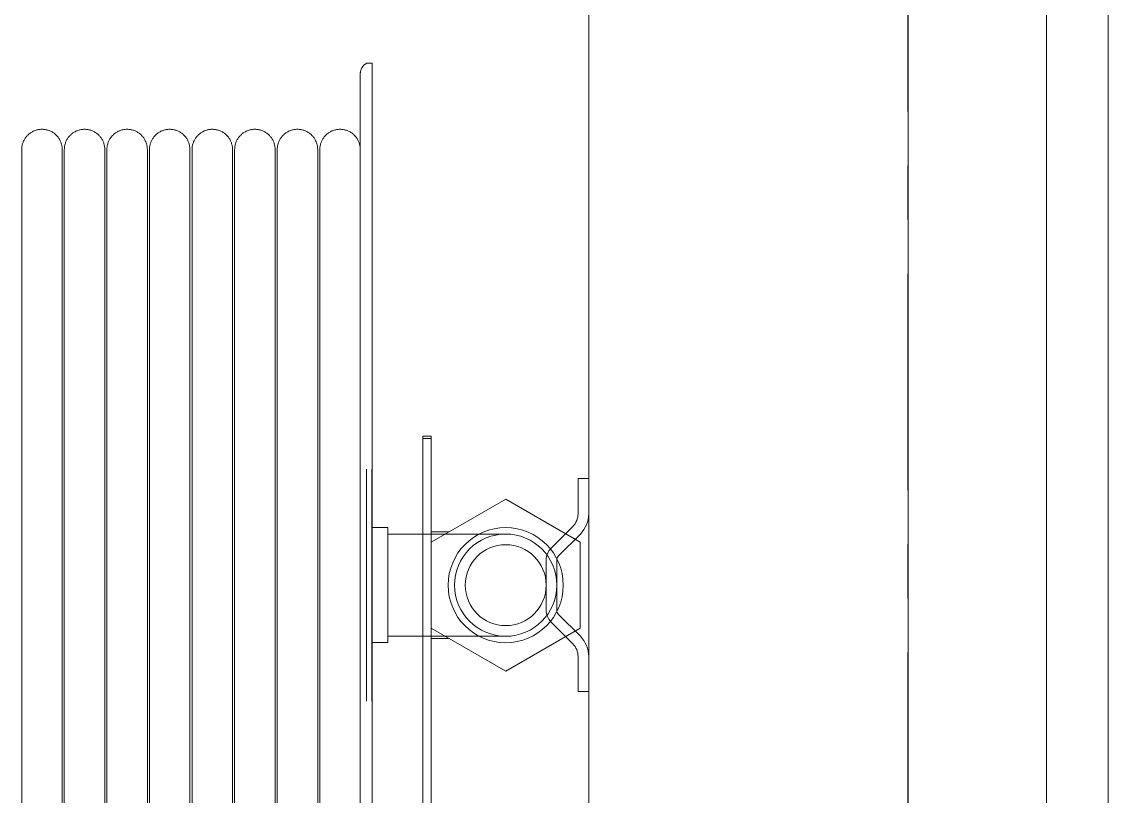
# Model space of a CAD drawing. Header units: millimetres. Extents: x -677815 to 406757, y -145898 to 39000.
# Drawn here: x 269584 to 270094, y -15814 to -15451 of the extents above; entities that cross this region are included whole.
import ezdxf

# ---------------------------------------------------------------- set-up
doc = ezdxf.new("R2010")
doc.units = ezdxf.units.MM
doc.header["$LTSCALE"] = 8
doc.linetypes.add('Xref building Toll$0$Grid Line', pattern=[22.225, 12.7, -3.175, 3.175, -3.175])
doc.layers.add('Xref building Toll$0$A-WALL', color=8, linetype='Continuous', lineweight=9)
doc.layers.add('Xref building Toll$0$P-SANR-FIXT', color=8, linetype='Continuous', lineweight=9)
doc.layers.add('Xref building Toll$0$S-GRID', color=8, linetype='Continuous')

# ---------------------------------------------------------------- blocks, each defined once
blk = doc.blocks.new('Xref building Toll$0$Toll Grids')
at = {"layer": 'Xref building Toll$0$S-GRID', "linetype": 'Xref building Toll$0$Grid Line'}
blk.add_line((270000, -125373.32), (270000, 36031.45), dxfattribs=at)
blk = doc.blocks.new('Xref building Toll$0$FHR_1 - FHR 2-V345-MASTER GROUND FLOOR')
at = {"layer": 'Xref building Toll$0$P-SANR-FIXT'}
for p, q in [((125, 179.31), (70.48, 179.31)), ((179.52, 179.31), (125, 179.31)), ((370, 176.81), (370, 179.31)), ((125, 176.81), (70.48, 176.81)), ((98, 176.81), (98, 169.31)), ((179.52, 176.81), (125, 176.81)), ((152, 169.31), (152, 176.81)), ((98, 169.31), (152, 169.31)), ((152, 169.31), (98, 169.31)), ((125, 169.31), (101, 169.31)), ((101, 169.31), (125, 169.31)), ((125, 169.31), (149, 169.31)), ((149, 169.31), (125, 169.31)), ((20, 153), (193.87, 153)), ((104.79, 149), (20, 149)), ((104.79, 149), (84.59, 114)), ((100, 140.7), (100, 149)), ((145.21, 149), (104.79, 149)), ((193.87, 149), (145.21, 149)), ((165.41, 114), (145.21, 149)), ((150, 140.7), (150, 149)), ((193.87, 153), (194.9, 153)), ((193.87, 149), (193.87, 153)), ((194.9, 149), (193.87, 149)), ((195, 149), (195, 153)), ((84.59, 114), (104.79, 79)), ((145.21, 79), (165.41, 114)), ((107.82, 92.82), (97.5, 82.5)), ((107.82, 92.82), (97.5, 82.5)), ((125, 95), (113.08, 95)), ((125, 95), (113.08, 95)), ((136.92, 95), (125, 95)), ((136.92, 95), (125, 95)), ((152.5, 82.5), (142.18, 92.82)), ((152.5, 82.5), (142.18, 92.82)), ((101.01, 78.94), (111.29, 89.22)), ((101.01, 78.94), (111.29, 89.22)), ((113.17, 90), (125, 90)), ((113.17, 90), (125, 90)), ((125, 90), (136.83, 90)), ((125, 90), (136.83, 90)), ((138.71, 89.22), (148.99, 78.94)), ((138.71, 89.22), (148.99, 78.94)), ((91.46, 80), (75, 80)), ((75, 80), (75, 75)), ((91.46, 80), (75, 80)), ((75, 80), (75, 75)), ((104.79, 79), (145.21, 79)), ((175, 80), (158.54, 80)), ((175, 80), (158.54, 80)), ((175, 75), (175, 80)), ((175, 75), (175, 80))]:
    blk.add_line(p, q, dxfattribs=at)
at = {"layer": 'Xref building Toll$0$P-SANR-FIXT', "flags": 128}
for points in [[(21.48, 341.31), (28.61, 341.31), (35.9, 341.31), (43.34, 341.31), (50.9, 341.31), (58.58, 341.31), (66.37, 341.31), (74.25, 341.31), (82.21, 341.31), (90.24, 341.31), (98.33, 341.31), (106.46, 341.31), (114.62, 341.31), (122.79, 341.31), (130.97, 341.31), (139.14, 341.31), (147.29, 341.31), (155.4, 341.31), (163.46, 341.31), (171.46, 341.31), (179.39, 341.31), (187.23, 341.31), (194.97, 341.31), (202.6, 341.31), (210.1, 341.31), (217.47, 341.31), (224.69, 341.31), (231.75, 341.31), (238.64, 341.31), (245.35, 341.31), (251.86, 341.31), (258.18, 341.31), (264.28, 341.31), (270.15, 341.31), (275.8, 341.31), (281.2, 341.31), (286.35, 341.31), (291.25, 341.31), (295.88, 341.31), (300.23, 341.31), (304.31, 341.31), (308.1, 341.31), (311.59, 341.31), (314.79, 341.31), (317.68, 341.31), (320.27, 341.31), (322.54, 341.31), (324.5, 341.31), (326.14, 341.31), (327.45, 341.31), (328.45, 341.31), (329.11, 341.31), (329.45, 341.31), (329.5, 341.31)], [(329.5, 341.31), (329.34, 341.31), (328.85, 341.31), (328.03, 341.31), (326.89, 341.31), (325.42, 341.31), (323.64, 341.31), (321.54, 341.31), (319.12, 341.31), (316.39, 341.31), (313.36, 341.31), (310.02, 341.31), (306.39, 341.31), (302.47, 341.31), (298.26, 341.31), (293.78, 341.31), (289.03, 341.31), (284.01, 341.31), (278.74, 341.31), (273.23, 341.31), (267.48, 341.31), (261.5, 341.31), (255.3, 341.31), (248.89, 341.31), (242.28, 341.31), (235.49, 341.31), (228.52, 341.31), (221.39, 341.31), (214.1, 341.31), (206.66, 341.31), (199.1, 341.31), (191.42, 341.31), (183.63, 341.31), (175.75, 341.31), (167.79, 341.31), (159.76, 341.31), (151.67, 341.31), (143.54, 341.31), (135.38, 341.31), (127.21, 341.31), (119.03, 341.31), (110.86, 341.31), (102.71, 341.31), (94.6, 341.31), (86.54, 341.31), (78.54, 341.31), (70.61, 341.31), (62.77, 341.31), (55.03, 341.31), (47.4, 341.31), (39.9, 341.31), (32.53, 341.31), (25.31, 341.31)], [(329.5, 341.31), (329.88, 341.3), (330.26, 341.28), (330.64, 341.24), (331.01, 341.19), (331.39, 341.12), (331.76, 341.04), (332.13, 340.94), (332.49, 340.83), (332.85, 340.7), (333.2, 340.56), (333.55, 340.4), (333.89, 340.24), (334.22, 340.05), (334.55, 339.86), (334.86, 339.65), (335.17, 339.43), (335.47, 339.2), (335.76, 338.95), (336.04, 338.69), (336.31, 338.43), (336.57, 338.15), (336.82, 337.86), (337.06, 337.56), (337.28, 337.26), (337.49, 336.94), (337.69, 336.62), (337.88, 336.29), (338.05, 335.95), (338.21, 335.6), (338.35, 335.25), (338.48, 334.89), (338.6, 334.53), (338.7, 334.17), (338.79, 333.8), (338.86, 333.42), (338.92, 333.05), (338.96, 332.67), (338.99, 332.29), (339, 331.91), (339, 331.81)], [(339, 331.81), (338.99, 331.43), (338.97, 331.05), (338.93, 330.67), (338.88, 330.3), (338.81, 329.92), (338.73, 329.55), (338.63, 329.18), (338.52, 328.82), (338.39, 328.46), (338.25, 328.11), (338.1, 327.76), (337.93, 327.42), (337.74, 327.09), (337.55, 326.76), (337.34, 326.44), (337.12, 326.14), (336.89, 325.84), (336.64, 325.54), (336.39, 325.26), (336.12, 324.99), (335.84, 324.73), (335.55, 324.49), (335.26, 324.25), (334.95, 324.03), (334.63, 323.82), (334.31, 323.62), (333.98, 323.43), (333.64, 323.26), (333.29, 323.1), (332.94, 322.95), (332.59, 322.82), (332.22, 322.71), (331.86, 322.61), (331.49, 322.52), (331.11, 322.45), (330.74, 322.39), (330.36, 322.35), (329.98, 322.32), (329.6, 322.31), (329.5, 322.31)], [(21.48, 322.31), (28.61, 322.31), (35.9, 322.31), (43.34, 322.31), (50.9, 322.31), (58.58, 322.31), (66.37, 322.31), (74.25, 322.31), (82.21, 322.31), (90.24, 322.31), (98.33, 322.31), (106.46, 322.31), (114.62, 322.31), (122.79, 322.31), (130.97, 322.31), (139.14, 322.31), (147.29, 322.31), (155.4, 322.31), (163.46, 322.31), (171.46, 322.31), (179.39, 322.31), (187.23, 322.31), (194.97, 322.31), (202.6, 322.31), (210.1, 322.31), (217.47, 322.31), (224.69, 322.31), (231.75, 322.31), (238.64, 322.31), (245.35, 322.31), (251.86, 322.31), (258.18, 322.31), (264.28, 322.31), (270.15, 322.31), (275.8, 322.31), (281.2, 322.31), (286.35, 322.31), (291.25, 322.31), (295.88, 322.31), (300.23, 322.31), (304.31, 322.31), (308.1, 322.31), (311.59, 322.31), (314.79, 322.31), (317.68, 322.31), (320.27, 322.31), (322.54, 322.31), (324.5, 322.31), (326.14, 322.31), (327.45, 322.31), (328.45, 322.31), (329.11, 322.31), (329.45, 322.31), (329.5, 322.31)], [(329.5, 322.31), (329.34, 322.31), (328.85, 322.31), (328.03, 322.31), (326.89, 322.31), (325.42, 322.31), (323.64, 322.31), (321.54, 322.31), (319.12, 322.31), (316.39, 322.31), (313.36, 322.31), (310.02, 322.31), (306.39, 322.31), (302.47, 322.31), (298.26, 322.31), (293.78, 322.31), (289.03, 322.31), (284.01, 322.31), (278.74, 322.31), (273.23, 322.31), (267.48, 322.31), (261.5, 322.31), (255.3, 322.31), (248.89, 322.31), (242.28, 322.31), (235.49, 322.31), (228.52, 322.31), (221.39, 322.31), (214.1, 322.31), (206.66, 322.31), (199.1, 322.31), (191.42, 322.31), (183.63, 322.31), (175.75, 322.31), (167.79, 322.31), (159.76, 322.31), (151.67, 322.31), (143.54, 322.31), (135.38, 322.31), (127.21, 322.31), (119.03, 322.31), (110.86, 322.31), (102.71, 322.31), (94.6, 322.31), (86.54, 322.31), (78.54, 322.31), (70.61, 322.31), (62.77, 322.31), (55.03, 322.31), (47.4, 322.31), (39.9, 322.31), (32.53, 322.31), (26.47, 322.31)], [(21.48, 321.31), (28.61, 321.31), (35.9, 321.31), (43.34, 321.31), (50.9, 321.31), (58.58, 321.31), (66.37, 321.31), (74.25, 321.31), (82.21, 321.31), (90.24, 321.31), (98.33, 321.31), (106.46, 321.31), (114.62, 321.31), (122.79, 321.31), (130.97, 321.31), (139.14, 321.31), (147.29, 321.31), (155.4, 321.31), (163.46, 321.31), (171.46, 321.31), (179.39, 321.31), (187.23, 321.31), (194.97, 321.31), (202.6, 321.31), (210.1, 321.31), (217.47, 321.31), (224.69, 321.31), (231.75, 321.31), (238.64, 321.31), (245.35, 321.31), (251.86, 321.31), (258.18, 321.31), (264.28, 321.31), (270.15, 321.31), (275.8, 321.31), (281.2, 321.31), (286.35, 321.31), (291.25, 321.31), (295.88, 321.31), (300.23, 321.31), (304.31, 321.31), (308.1, 321.31), (311.59, 321.31), (314.79, 321.31), (317.68, 321.31), (320.27, 321.31), (322.54, 321.31), (324.5, 321.31), (326.14, 321.31), (327.45, 321.31), (328.45, 321.31), (329.11, 321.31), (329.45, 321.31), (329.5, 321.31)], [(329.5, 321.31), (329.34, 321.31), (328.85, 321.31), (328.03, 321.31), (326.89, 321.31), (325.42, 321.31), (323.64, 321.31), (321.54, 321.31), (319.12, 321.31), (316.39, 321.31), (313.36, 321.31), (310.02, 321.31), (306.39, 321.31), (302.47, 321.31), (298.26, 321.31), (293.78, 321.31), (289.03, 321.31), (284.01, 321.31), (278.74, 321.31), (273.23, 321.31), (267.48, 321.31), (261.5, 321.31), (255.3, 321.31), (248.89, 321.31), (242.28, 321.31), (235.49, 321.31), (228.52, 321.31), (221.39, 321.31), (214.1, 321.31), (206.66, 321.31), (199.1, 321.31), (191.42, 321.31), (183.63, 321.31), (175.75, 321.31), (167.79, 321.31), (159.76, 321.31), (151.67, 321.31), (143.54, 321.31), (135.38, 321.31), (127.21, 321.31), (119.03, 321.31), (110.86, 321.31), (102.71, 321.31), (94.6, 321.31), (86.54, 321.31), (78.54, 321.31), (70.61, 321.31), (62.77, 321.31), (55.03, 321.31), (47.4, 321.31), (39.9, 321.31), (32.53, 321.31), (25.31, 321.31)], [(329.5, 321.31), (329.88, 321.3), (330.26, 321.28), (330.64, 321.24), (331.01, 321.19), (331.39, 321.12), (331.76, 321.04), (332.13, 320.94), (332.49, 320.83), (332.85, 320.7), (333.2, 320.56), (333.55, 320.4), (333.89, 320.24), (334.22, 320.05), (334.55, 319.86), (334.86, 319.65), (335.17, 319.43), (335.47, 319.2), (335.76, 318.95), (336.04, 318.69), (336.31, 318.43), (336.57, 318.15), (336.82, 317.86), (337.06, 317.56), (337.28, 317.26), (337.49, 316.94), (337.69, 316.62), (337.88, 316.29), (338.05, 315.95), (338.21, 315.6), (338.35, 315.25), (338.48, 314.89), (338.6, 314.53), (338.7, 314.17), (338.79, 313.8), (338.86, 313.42), (338.92, 313.05), (338.96, 312.67), (338.99, 312.29), (339, 311.91), (339, 311.81)], [(339, 311.81), (338.99, 311.43), (338.97, 311.05), (338.93, 310.67), (338.88, 310.3), (338.81, 309.92), (338.73, 309.55), (338.63, 309.18), (338.52, 308.82), (338.39, 308.46), (338.25, 308.11), (338.1, 307.76), (337.93, 307.42), (337.74, 307.09), (337.55, 306.76), (337.34, 306.44), (337.12, 306.14), (336.89, 305.84), (336.64, 305.54), (336.39, 305.26), (336.12, 304.99), (335.84, 304.73), (335.55, 304.49), (335.26, 304.25), (334.95, 304.03), (334.63, 303.82), (334.31, 303.62), (333.98, 303.43), (333.64, 303.26), (333.29, 303.1), (332.94, 302.95), (332.59, 302.82), (332.22, 302.71), (331.86, 302.61), (331.49, 302.52), (331.11, 302.45), (330.74, 302.39), (330.36, 302.35), (329.98, 302.32), (329.6, 302.31), (329.5, 302.31)], [(21.48, 302.31), (28.61, 302.31), (35.9, 302.31), (43.34, 302.31), (50.9, 302.31), (58.58, 302.31), (66.37, 302.31), (74.25, 302.31), (82.21, 302.31), (90.24, 302.31), (98.33, 302.31), (106.46, 302.31), (114.62, 302.31), (122.79, 302.31), (130.97, 302.31), (139.14, 302.31), (147.29, 302.31), (155.4, 302.31), (163.46, 302.31), (171.46, 302.31), (179.39, 302.31), (187.23, 302.31), (194.97, 302.31), (202.6, 302.31), (210.1, 302.31), (217.47, 302.31), (224.69, 302.31), (231.75, 302.31), (238.64, 302.31), (245.35, 302.31), (251.86, 302.31), (258.18, 302.31), (264.28, 302.31), (270.15, 302.31), (275.8, 302.31), (281.2, 302.31), (286.35, 302.31), (291.25, 302.31), (295.88, 302.31), (300.23, 302.31), (304.31, 302.31), (308.1, 302.31), (311.59, 302.31), (314.79, 302.31), (317.68, 302.31), (320.27, 302.31), (322.54, 302.31), (324.5, 302.31), (326.14, 302.31), (327.45, 302.31), (328.45, 302.31), (329.11, 302.31), (329.45, 302.31), (329.5, 302.31)], [(21.48, 301.31), (28.61, 301.31), (35.9, 301.31), (43.34, 301.31), (50.9, 301.31), (58.58, 301.31), (66.37, 301.31), (74.25, 301.31), (82.21, 301.31), (90.24, 301.31), (98.33, 301.31), (106.46, 301.31), (114.62, 301.31), (122.79, 301.31), (130.97, 301.31), (139.14, 301.31), (147.29, 301.31), (155.4, 301.31), (163.46, 301.31), (171.46, 301.31), (179.39, 301.31), (187.23, 301.31), (194.97, 301.31), (202.6, 301.31), (210.1, 301.31), (217.47, 301.31), (224.69, 301.31), (231.75, 301.31), (238.64, 301.31)], [(329.5, 301.31), (329.34, 301.31), (328.85, 301.31), (328.03, 301.31), (326.89, 301.31), (325.42, 301.31), (323.64, 301.31), (321.54, 301.31), (319.12, 301.31), (316.39, 301.31), (313.36, 301.31), (310.02, 301.31), (306.39, 301.31), (302.47, 301.31), (298.26, 301.31), (293.78, 301.31), (289.03, 301.31), (284.01, 301.31), (278.74, 301.31), (273.23, 301.31), (267.48, 301.31), (261.5, 301.31), (255.3, 301.31), (248.89, 301.31), (242.28, 301.31), (235.49, 301.31), (228.52, 301.31), (221.39, 301.31), (214.1, 301.31), (206.66, 301.31), (199.1, 301.31), (191.42, 301.31), (183.63, 301.31), (175.75, 301.31), (167.79, 301.31), (159.76, 301.31), (151.67, 301.31), (143.54, 301.31), (135.38, 301.31), (127.21, 301.31), (119.03, 301.31), (110.86, 301.31), (102.71, 301.31), (94.6, 301.31), (86.54, 301.31), (78.54, 301.31), (70.61, 301.31), (62.77, 301.31), (55.03, 301.31), (47.4, 301.31), (39.9, 301.31), (32.53, 301.31), (25.31, 301.31)], [(329.5, 302.31), (329.34, 302.31), (328.85, 302.31), (328.03, 302.31), (326.89, 302.31), (325.42, 302.31), (323.64, 302.31), (321.54, 302.31), (319.12, 302.31), (316.39, 302.31), (313.36, 302.31), (310.02, 302.31), (306.39, 302.31), (302.47, 302.31), (298.26, 302.31), (293.78, 302.31), (289.03, 302.31), (284.01, 302.31), (278.74, 302.31), (273.23, 302.31), (267.48, 302.31), (261.5, 302.31), (255.3, 302.31), (248.89, 302.31), (242.28, 302.31), (235.49, 302.31), (228.52, 302.31), (221.39, 302.31), (214.1, 302.31), (206.66, 302.31), (199.1, 302.31), (191.42, 302.31), (183.63, 302.31), (175.75, 302.31), (167.79, 302.31), (159.76, 302.31), (151.67, 302.31), (143.54, 302.31), (135.38, 302.31), (127.21, 302.31), (119.03, 302.31), (110.86, 302.31), (102.71, 302.31), (94.6, 302.31), (86.54, 302.31), (78.54, 302.31), (70.61, 302.31), (62.77, 302.31), (55.03, 302.31), (47.4, 302.31), (39.9, 302.31), (32.53, 302.31), (26.47, 302.31)], [(238.66, 301.31), (245.35, 301.31), (251.86, 301.31), (258.18, 301.31), (264.28, 301.31), (270.15, 301.31), (275.8, 301.31), (281.2, 301.31), (286.35, 301.31), (291.25, 301.31), (295.88, 301.31), (300.23, 301.31), (304.31, 301.31), (308.1, 301.31), (311.59, 301.31), (314.79, 301.31), (317.68, 301.31), (320.27, 301.31), (322.54, 301.31), (324.5, 301.31), (326.14, 301.31), (327.45, 301.31), (328.45, 301.31), (329.11, 301.31), (329.45, 301.31), (329.5, 301.31)], [(329.5, 301.31), (329.88, 301.3), (330.26, 301.28), (330.64, 301.24), (331.01, 301.19), (331.39, 301.12), (331.76, 301.04), (332.13, 300.94), (332.49, 300.83), (332.85, 300.7), (333.2, 300.56), (333.55, 300.4), (333.89, 300.24), (334.22, 300.05), (334.55, 299.86), (334.86, 299.65), (335.17, 299.43), (335.47, 299.2), (335.76, 298.95), (336.04, 298.69), (336.31, 298.43), (336.57, 298.15), (336.82, 297.86), (337.06, 297.56), (337.28, 297.26), (337.49, 296.94), (337.69, 296.62), (337.88, 296.29), (338.05, 295.95), (338.21, 295.6), (338.35, 295.25), (338.48, 294.89), (338.6, 294.53), (338.7, 294.17), (338.79, 293.8), (338.86, 293.42), (338.92, 293.05), (338.96, 292.67), (338.99, 292.29), (339, 291.91), (339, 291.81)], [(339, 291.81), (338.99, 291.43), (338.97, 291.05), (338.93, 290.67), (338.88, 290.3), (338.81, 289.92), (338.73, 289.55), (338.63, 289.18), (338.52, 288.82), (338.39, 288.46), (338.25, 288.11), (338.1, 287.76), (337.93, 287.42), (337.74, 287.09), (337.55, 286.76), (337.34, 286.44), (337.12, 286.14), (336.89, 285.84), (336.64, 285.54), (336.39, 285.26), (336.12, 284.99), (335.84, 284.73), (335.55, 284.49), (335.26, 284.25), (334.95, 284.03), (334.63, 283.82), (334.31, 283.62), (333.98, 283.43), (333.64, 283.26), (333.29, 283.1), (332.94, 282.95), (332.59, 282.82), (332.22, 282.71), (331.86, 282.61), (331.49, 282.52), (331.11, 282.45), (330.74, 282.39), (330.36, 282.35), (329.98, 282.32), (329.6, 282.31), (329.5, 282.31)], [(21.48, 282.31), (28.61, 282.31), (35.9, 282.31), (43.34, 282.31), (50.9, 282.31), (58.58, 282.31), (66.37, 282.31), (74.25, 282.31), (82.21, 282.31), (90.24, 282.31), (98.33, 282.31), (106.46, 282.31), (114.62, 282.31), (122.79, 282.31), (130.97, 282.31), (139.14, 282.31), (147.29, 282.31), (155.4, 282.31), (163.46, 282.31), (171.46, 282.31), (179.39, 282.31), (187.23, 282.31), (194.97, 282.31), (202.6, 282.31), (210.1, 282.31), (217.47, 282.31), (224.69, 282.31), (231.75, 282.31), (238.64, 282.31), (245.35, 282.31), (251.86, 282.31), (258.18, 282.31), (264.28, 282.31), (270.15, 282.31), (275.8, 282.31), (281.2, 282.31), (286.35, 282.31), (291.25, 282.31), (295.88, 282.31), (300.23, 282.31), (304.31, 282.31), (308.1, 282.31), (311.59, 282.31), (314.79, 282.31), (317.68, 282.31), (320.27, 282.31), (322.54, 282.31), (324.5, 282.31), (326.14, 282.31), (327.45, 282.31), (328.45, 282.31), (329.11, 282.31), (329.45, 282.31), (329.5, 282.31)], [(21.48, 281.31), (28.61, 281.31), (35.9, 281.31), (43.34, 281.31), (50.9, 281.31), (58.58, 281.31), (66.37, 281.31), (74.25, 281.31), (82.21, 281.31), (90.24, 281.31), (98.33, 281.31), (106.46, 281.31), (114.62, 281.31), (122.79, 281.31), (130.97, 281.31), (139.14, 281.31), (147.29, 281.31), (155.4, 281.31), (163.46, 281.31), (171.46, 281.31), (179.39, 281.31), (187.23, 281.31), (194.97, 281.31), (202.6, 281.31), (210.1, 281.31), (217.47, 281.31), (224.69, 281.31), (231.75, 281.31), (238.64, 281.31)], [(329.5, 281.31), (329.34, 281.31), (328.85, 281.31), (328.03, 281.31), (326.89, 281.31), (325.42, 281.31), (323.64, 281.31), (321.54, 281.31), (319.12, 281.31), (316.39, 281.31), (313.36, 281.31), (310.02, 281.31), (306.39, 281.31), (302.47, 281.31), (298.26, 281.31), (293.78, 281.31), (289.03, 281.31), (284.01, 281.31), (278.74, 281.31), (273.23, 281.31), (267.48, 281.31), (261.5, 281.31), (255.3, 281.31), (248.89, 281.31), (242.28, 281.31), (235.49, 281.31), (228.52, 281.31), (221.39, 281.31), (214.1, 281.31), (206.66, 281.31), (199.1, 281.31), (191.42, 281.31), (183.63, 281.31), (175.75, 281.31), (167.79, 281.31), (159.76, 281.31), (151.67, 281.31), (143.54, 281.31), (135.38, 281.31), (127.21, 281.31), (119.03, 281.31), (110.86, 281.31), (102.71, 281.31), (94.6, 281.31), (86.54, 281.31), (78.54, 281.31), (70.61, 281.31), (62.77, 281.31), (55.03, 281.31), (47.4, 281.31), (39.9, 281.31), (32.53, 281.31), (25.31, 281.31)], [(329.5, 282.31), (329.34, 282.31), (328.85, 282.31), (328.03, 282.31), (326.89, 282.31), (325.42, 282.31), (323.64, 282.31), (321.54, 282.31), (319.12, 282.31), (316.39, 282.31), (313.36, 282.31), (310.02, 282.31), (306.39, 282.31), (302.47, 282.31), (298.26, 282.31), (293.78, 282.31), (289.03, 282.31), (284.01, 282.31), (278.74, 282.31), (273.23, 282.31), (267.48, 282.31), (261.5, 282.31), (255.3, 282.31), (248.89, 282.31), (242.28, 282.31), (235.49, 282.31), (228.52, 282.31), (221.39, 282.31), (214.1, 282.31), (206.66, 282.31), (199.1, 282.31), (191.42, 282.31), (183.63, 282.31), (175.75, 282.31), (167.79, 282.31), (159.76, 282.31), (151.67, 282.31), (143.54, 282.31), (135.38, 282.31), (127.21, 282.31), (119.03, 282.31), (110.86, 282.31), (102.71, 282.31), (94.6, 282.31), (86.54, 282.31), (78.54, 282.31), (70.61, 282.31), (62.77, 282.31), (55.03, 282.31), (47.4, 282.31), (39.9, 282.31), (32.53, 282.31), (26.47, 282.31)], [(238.66, 281.31), (245.35, 281.31), (251.86, 281.31), (258.18, 281.31), (264.28, 281.31), (270.15, 281.31), (275.8, 281.31), (281.2, 281.31), (286.35, 281.31), (291.25, 281.31), (295.88, 281.31), (300.23, 281.31), (304.31, 281.31), (308.1, 281.31), (311.59, 281.31), (314.79, 281.31), (317.68, 281.31), (320.27, 281.31), (322.54, 281.31), (324.5, 281.31), (326.14, 281.31), (327.45, 281.31), (328.45, 281.31), (329.11, 281.31), (329.45, 281.31), (329.5, 281.31)], [(329.5, 281.31), (329.88, 281.3), (330.26, 281.28), (330.64, 281.24), (331.01, 281.19), (331.39, 281.12), (331.76, 281.04), (332.13, 280.94), (332.49, 280.83), (332.85, 280.7), (333.2, 280.56), (333.55, 280.4), (333.89, 280.24), (334.22, 280.05), (334.55, 279.86), (334.86, 279.65), (335.17, 279.43), (335.47, 279.2), (335.76, 278.95), (336.04, 278.69), (336.31, 278.43), (336.57, 278.15), (336.82, 277.86), (337.06, 277.56), (337.28, 277.26), (337.49, 276.94), (337.69, 276.62), (337.88, 276.29), (338.05, 275.95), (338.21, 275.6), (338.35, 275.25), (338.48, 274.89), (338.6, 274.53), (338.7, 274.17), (338.79, 273.8), (338.86, 273.42), (338.92, 273.05), (338.96, 272.67), (338.99, 272.29), (339, 271.91), (339, 271.81)], [(339, 271.81), (338.99, 271.43), (338.97, 271.05), (338.93, 270.67), (338.88, 270.3), (338.81, 269.92), (338.73, 269.55), (338.63, 269.18), (338.52, 268.82), (338.39, 268.46), (338.25, 268.11), (338.1, 267.76), (337.93, 267.42), (337.74, 267.09), (337.55, 266.76), (337.34, 266.44), (337.12, 266.14), (336.89, 265.84), (336.64, 265.54), (336.39, 265.26), (336.12, 264.99), (335.84, 264.73), (335.55, 264.49), (335.26, 264.25), (334.95, 264.03), (334.63, 263.82), (334.31, 263.62), (333.98, 263.43), (333.64, 263.26), (333.29, 263.1), (332.94, 262.95), (332.59, 262.82), (332.22, 262.71), (331.86, 262.61), (331.49, 262.52), (331.11, 262.45), (330.74, 262.39), (330.36, 262.35), (329.98, 262.32), (329.6, 262.31), (329.5, 262.31)], [(21.48, 262.31), (28.61, 262.31), (35.9, 262.31), (43.34, 262.31), (50.9, 262.31), (58.58, 262.31), (66.37, 262.31), (74.25, 262.31), (82.21, 262.31), (90.24, 262.31), (98.33, 262.31), (106.46, 262.31), (114.62, 262.31), (122.79, 262.31), (130.97, 262.31), (139.14, 262.31), (147.29, 262.31), (155.4, 262.31), (163.46, 262.31), (171.46, 262.31), (179.39, 262.31), (187.23, 262.31), (194.97, 262.31), (202.6, 262.31), (210.1, 262.31), (217.47, 262.31), (224.69, 262.31), (231.75, 262.31), (238.64, 262.31), (245.35, 262.31), (251.86, 262.31), (258.18, 262.31), (264.28, 262.31), (270.15, 262.31), (275.8, 262.31), (281.2, 262.31), (286.35, 262.31), (291.25, 262.31), (295.88, 262.31), (300.23, 262.31), (304.31, 262.31), (308.1, 262.31), (311.59, 262.31), (314.79, 262.31), (317.68, 262.31), (320.27, 262.31), (322.54, 262.31), (324.5, 262.31), (326.14, 262.31), (327.45, 262.31), (328.45, 262.31), (329.11, 262.31), (329.45, 262.31), (329.5, 262.31)], [(21.48, 261.31), (28.61, 261.31), (35.9, 261.31), (43.34, 261.31), (50.9, 261.31), (58.58, 261.31), (66.37, 261.31), (74.25, 261.31), (82.21, 261.31), (90.24, 261.31), (98.33, 261.31), (106.46, 261.31), (114.62, 261.31), (122.79, 261.31), (130.97, 261.31), (139.14, 261.31), (147.29, 261.31), (155.4, 261.31), (163.46, 261.31), (171.46, 261.31), (179.39, 261.31), (187.23, 261.31), (194.97, 261.31), (202.6, 261.31), (210.1, 261.31), (217.47, 261.31), (224.69, 261.31), (231.75, 261.31), (238.64, 261.31)], [(329.5, 261.31), (329.34, 261.31), (328.85, 261.31), (328.03, 261.31), (326.89, 261.31), (325.42, 261.31), (323.64, 261.31), (321.54, 261.31), (319.12, 261.31), (316.39, 261.31), (313.36, 261.31), (310.02, 261.31), (306.39, 261.31), (302.47, 261.31), (298.26, 261.31), (293.78, 261.31), (289.03, 261.31), (284.01, 261.31), (278.74, 261.31), (273.23, 261.31), (267.48, 261.31), (261.5, 261.31), (255.3, 261.31), (248.89, 261.31), (242.28, 261.31), (235.49, 261.31), (228.52, 261.31), (221.39, 261.31), (214.1, 261.31), (206.66, 261.31), (199.1, 261.31), (191.42, 261.31), (183.63, 261.31), (175.75, 261.31), (167.79, 261.31), (159.76, 261.31), (151.67, 261.31), (143.54, 261.31), (135.38, 261.31), (127.21, 261.31), (119.03, 261.31), (110.86, 261.31), (102.71, 261.31), (94.6, 261.31), (86.54, 261.31), (78.54, 261.31), (70.61, 261.31), (62.77, 261.31), (55.03, 261.31), (47.4, 261.31), (39.9, 261.31), (32.53, 261.31), (25.31, 261.31)], [(329.5, 262.31), (329.34, 262.31), (328.85, 262.31), (328.03, 262.31), (326.89, 262.31), (325.42, 262.31), (323.64, 262.31), (321.54, 262.31), (319.12, 262.31), (316.39, 262.31), (313.36, 262.31), (310.02, 262.31), (306.39, 262.31), (302.47, 262.31), (298.26, 262.31), (293.78, 262.31), (289.03, 262.31), (284.01, 262.31), (278.74, 262.31), (273.23, 262.31), (267.48, 262.31), (261.5, 262.31), (255.3, 262.31), (248.89, 262.31), (242.28, 262.31), (235.49, 262.31), (228.52, 262.31), (221.39, 262.31), (214.1, 262.31), (206.66, 262.31), (199.1, 262.31), (191.42, 262.31), (183.63, 262.31), (175.75, 262.31), (167.79, 262.31), (159.76, 262.31), (151.67, 262.31), (143.54, 262.31), (135.38, 262.31), (127.21, 262.31), (119.03, 262.31), (110.86, 262.31), (102.71, 262.31), (94.6, 262.31), (86.54, 262.31), (78.54, 262.31), (70.61, 262.31), (62.77, 262.31), (55.03, 262.31), (47.4, 262.31), (39.9, 262.31), (32.53, 262.31), (26.47, 262.31)], [(238.66, 261.31), (245.35, 261.31), (251.86, 261.31), (258.18, 261.31), (264.28, 261.31), (270.15, 261.31), (275.8, 261.31), (281.2, 261.31), (286.35, 261.31), (291.25, 261.31), (295.88, 261.31), (300.23, 261.31), (304.31, 261.31), (308.1, 261.31), (311.59, 261.31), (314.79, 261.31), (317.68, 261.31), (320.27, 261.31), (322.54, 261.31), (324.5, 261.31), (326.14, 261.31), (327.45, 261.31), (328.45, 261.31), (329.11, 261.31), (329.45, 261.31), (329.5, 261.31)], [(329.5, 261.31), (329.88, 261.3), (330.26, 261.28), (330.64, 261.24), (331.01, 261.19), (331.39, 261.12), (331.76, 261.04), (332.13, 260.94), (332.49, 260.83), (332.85, 260.7), (333.2, 260.56), (333.55, 260.4), (333.89, 260.24), (334.22, 260.05), (334.55, 259.86), (334.86, 259.65), (335.17, 259.43), (335.47, 259.2), (335.76, 258.95), (336.04, 258.69), (336.31, 258.43), (336.57, 258.15), (336.82, 257.86), (337.06, 257.56), (337.28, 257.26), (337.49, 256.94), (337.69, 256.62), (337.88, 256.29), (338.05, 255.95), (338.21, 255.6), (338.35, 255.25), (338.48, 254.89), (338.6, 254.53), (338.7, 254.17), (338.79, 253.8), (338.86, 253.42), (338.92, 253.05), (338.96, 252.67), (338.99, 252.29), (339, 251.91), (339, 251.81)], [(339, 251.81), (338.99, 251.43), (338.97, 251.05), (338.93, 250.67), (338.88, 250.3), (338.81, 249.92), (338.73, 249.55), (338.63, 249.18), (338.52, 248.82), (338.39, 248.46), (338.25, 248.11), (338.1, 247.76), (337.93, 247.42), (337.74, 247.09), (337.55, 246.76), (337.34, 246.44), (337.12, 246.14), (336.89, 245.84), (336.64, 245.54), (336.39, 245.26), (336.12, 244.99), (335.84, 244.73), (335.55, 244.49), (335.26, 244.25), (334.95, 244.03), (334.63, 243.82), (334.31, 243.62), (333.98, 243.43), (333.64, 243.26), (333.29, 243.1), (332.94, 242.95), (332.59, 242.82), (332.22, 242.71), (331.86, 242.61), (331.49, 242.52), (331.11, 242.45), (330.74, 242.39), (330.36, 242.35), (329.98, 242.32), (329.6, 242.31), (329.5, 242.31)], [(21.48, 242.31), (28.61, 242.31), (35.9, 242.31), (43.34, 242.31), (50.9, 242.31), (58.58, 242.31), (66.37, 242.31), (74.25, 242.31), (82.21, 242.31), (90.24, 242.31), (98.33, 242.31), (106.46, 242.31), (114.62, 242.31), (122.79, 242.31), (130.97, 242.31), (139.14, 242.31), (147.29, 242.31), (155.4, 242.31), (163.46, 242.31), (171.46, 242.31), (179.39, 242.31), (187.23, 242.31), (194.97, 242.31), (202.6, 242.31), (210.1, 242.31), (217.47, 242.31), (224.69, 242.31), (231.75, 242.31), (238.64, 242.31), (245.35, 242.31), (251.86, 242.31), (258.18, 242.31), (264.28, 242.31), (270.15, 242.31), (275.8, 242.31), (281.2, 242.31), (286.35, 242.31), (291.25, 242.31), (295.88, 242.31), (300.23, 242.31), (304.31, 242.31), (308.1, 242.31), (311.59, 242.31), (314.79, 242.31), (317.68, 242.31), (320.27, 242.31), (322.54, 242.31), (324.5, 242.31), (326.14, 242.31), (327.45, 242.31), (328.45, 242.31), (329.11, 242.31), (329.45, 242.31), (329.5, 242.31)], [(21.48, 241.31), (28.61, 241.31), (35.9, 241.31), (43.34, 241.31), (50.9, 241.31), (58.58, 241.31), (66.37, 241.31), (74.25, 241.31), (82.21, 241.31), (90.24, 241.31), (98.33, 241.31), (106.46, 241.31), (114.62, 241.31), (122.79, 241.31), (130.97, 241.31), (139.14, 241.31), (147.29, 241.31), (155.4, 241.31), (163.46, 241.31), (171.46, 241.31), (179.39, 241.31), (187.23, 241.31), (194.97, 241.31), (202.6, 241.31), (210.1, 241.31), (217.47, 241.31), (224.69, 241.31), (231.75, 241.31), (238.64, 241.31)], [(329.5, 241.31), (329.34, 241.31), (328.85, 241.31), (328.03, 241.31), (326.89, 241.31), (325.42, 241.31), (323.64, 241.31), (321.54, 241.31), (319.12, 241.31), (316.39, 241.31), (313.36, 241.31), (310.02, 241.31), (306.39, 241.31), (302.47, 241.31), (298.26, 241.31), (293.78, 241.31), (289.03, 241.31), (284.01, 241.31), (278.74, 241.31), (273.23, 241.31), (267.48, 241.31), (261.5, 241.31), (255.3, 241.31), (248.89, 241.31), (242.28, 241.31), (235.49, 241.31), (228.52, 241.31), (221.39, 241.31), (214.1, 241.31), (206.66, 241.31), (199.1, 241.31), (191.42, 241.31), (183.63, 241.31), (175.75, 241.31), (167.79, 241.31), (159.76, 241.31), (151.67, 241.31), (143.54, 241.31), (135.38, 241.31), (127.21, 241.31), (119.03, 241.31), (110.86, 241.31), (102.71, 241.31), (94.6, 241.31), (86.54, 241.31), (78.54, 241.31), (70.61, 241.31), (62.77, 241.31), (55.03, 241.31), (47.4, 241.31), (39.9, 241.31), (32.53, 241.31), (25.31, 241.31)], [(329.5, 242.31), (329.34, 242.31), (328.85, 242.31), (328.03, 242.31), (326.89, 242.31), (325.42, 242.31), (323.64, 242.31), (321.54, 242.31), (319.12, 242.31), (316.39, 242.31), (313.36, 242.31), (310.02, 242.31), (306.39, 242.31), (302.47, 242.31), (298.26, 242.31), (293.78, 242.31), (289.03, 242.31), (284.01, 242.31), (278.74, 242.31), (273.23, 242.31), (267.48, 242.31), (261.5, 242.31), (255.3, 242.31), (248.89, 242.31), (242.28, 242.31), (235.49, 242.31), (228.52, 242.31), (221.39, 242.31), (214.1, 242.31), (206.66, 242.31), (199.1, 242.31), (191.42, 242.31), (183.63, 242.31), (175.75, 242.31), (167.79, 242.31), (159.76, 242.31), (151.67, 242.31), (143.54, 242.31), (135.38, 242.31), (127.21, 242.31), (119.03, 242.31), (110.86, 242.31), (102.71, 242.31), (94.6, 242.31), (86.54, 242.31), (78.54, 242.31), (70.61, 242.31), (62.77, 242.31), (55.03, 242.31), (47.4, 242.31), (39.9, 242.31), (32.53, 242.31), (26.47, 242.31)], [(238.66, 241.31), (245.35, 241.31), (251.86, 241.31), (258.18, 241.31), (264.28, 241.31), (270.15, 241.31), (275.8, 241.31), (281.2, 241.31), (286.35, 241.31), (291.25, 241.31), (295.88, 241.31), (300.23, 241.31), (304.31, 241.31), (308.1, 241.31), (311.59, 241.31), (314.79, 241.31), (317.68, 241.31), (320.27, 241.31), (322.54, 241.31), (324.5, 241.31), (326.14, 241.31), (327.45, 241.31), (328.45, 241.31), (329.11, 241.31), (329.45, 241.31), (329.5, 241.31)], [(329.5, 241.31), (329.88, 241.3), (330.26, 241.28), (330.64, 241.24), (331.01, 241.19), (331.39, 241.12), (331.76, 241.04), (332.13, 240.94), (332.49, 240.83), (332.85, 240.7), (333.2, 240.56), (333.55, 240.4), (333.89, 240.24), (334.22, 240.05), (334.55, 239.86), (334.86, 239.65), (335.17, 239.43), (335.47, 239.2), (335.76, 238.95), (336.04, 238.69), (336.31, 238.43), (336.57, 238.15), (336.82, 237.86), (337.06, 237.56), (337.28, 237.26), (337.49, 236.94), (337.69, 236.62), (337.88, 236.29), (338.05, 235.95), (338.21, 235.6), (338.35, 235.25), (338.48, 234.89), (338.6, 234.53), (338.7, 234.17), (338.79, 233.8), (338.86, 233.42), (338.92, 233.05), (338.96, 232.67), (338.99, 232.29), (339, 231.91), (339, 231.81)], [(339, 231.81), (338.99, 231.43), (338.97, 231.05), (338.93, 230.67), (338.88, 230.3), (338.81, 229.92), (338.73, 229.55), (338.63, 229.18), (338.52, 228.82), (338.39, 228.46), (338.25, 228.11), (338.1, 227.76), (337.93, 227.42), (337.74, 227.09), (337.55, 226.76), (337.34, 226.44), (337.12, 226.14), (336.89, 225.84), (336.64, 225.54), (336.39, 225.26), (336.12, 224.99), (335.84, 224.73), (335.55, 224.49), (335.26, 224.25), (334.95, 224.03), (334.63, 223.82), (334.31, 223.62), (333.98, 223.43), (333.64, 223.26), (333.29, 223.1), (332.94, 222.95), (332.59, 222.82), (332.22, 222.71), (331.86, 222.61), (331.49, 222.52), (331.11, 222.45), (330.74, 222.39), (330.36, 222.35), (329.98, 222.32), (329.6, 222.31), (329.5, 222.31)], [(21.48, 222.31), (28.61, 222.31), (35.9, 222.31), (43.34, 222.31), (50.9, 222.31), (58.58, 222.31), (66.37, 222.31), (74.25, 222.31), (82.21, 222.31), (90.24, 222.31), (98.33, 222.31), (106.46, 222.31), (114.62, 222.31), (122.79, 222.31), (130.97, 222.31), (139.14, 222.31), (147.29, 222.31), (155.4, 222.31), (163.46, 222.31), (171.46, 222.31), (179.39, 222.31), (187.23, 222.31), (194.97, 222.31), (202.6, 222.31), (210.1, 222.31), (217.47, 222.31), (224.69, 222.31), (231.75, 222.31), (238.64, 222.31), (245.35, 222.31), (251.86, 222.31), (258.18, 222.31), (264.28, 222.31), (270.15, 222.31), (275.8, 222.31), (281.2, 222.31), (286.35, 222.31), (291.25, 222.31), (295.88, 222.31), (300.23, 222.31), (304.31, 222.31), (308.1, 222.31), (311.59, 222.31), (314.79, 222.31), (317.68, 222.31), (320.27, 222.31), (322.54, 222.31), (324.5, 222.31), (326.14, 222.31), (327.45, 222.31), (328.45, 222.31), (329.11, 222.31), (329.45, 222.31), (329.5, 222.31)], [(21.48, 221.31), (28.61, 221.31), (35.9, 221.31), (43.34, 221.31), (50.9, 221.31), (58.58, 221.31), (66.37, 221.31), (74.25, 221.31), (82.21, 221.31), (90.24, 221.31), (98.33, 221.31), (106.46, 221.31), (114.62, 221.31), (122.79, 221.31), (130.97, 221.31), (139.14, 221.31), (147.29, 221.31), (155.4, 221.31), (163.46, 221.31), (171.46, 221.31), (179.39, 221.31), (187.23, 221.31), (194.97, 221.31), (202.6, 221.31), (210.1, 221.31), (217.47, 221.31), (224.69, 221.31), (231.75, 221.31), (238.64, 221.31)], [(329.5, 221.31), (329.34, 221.31), (328.85, 221.31), (328.03, 221.31), (326.89, 221.31), (325.42, 221.31), (323.64, 221.31), (321.54, 221.31), (319.12, 221.31), (316.39, 221.31), (313.36, 221.31), (310.02, 221.31), (306.39, 221.31), (302.47, 221.31), (298.26, 221.31), (293.78, 221.31), (289.03, 221.31), (284.01, 221.31), (278.74, 221.31), (273.23, 221.31), (267.48, 221.31), (261.5, 221.31), (255.3, 221.31), (248.89, 221.31), (242.28, 221.31), (235.49, 221.31), (228.52, 221.31), (221.39, 221.31), (214.1, 221.31), (206.66, 221.31), (199.1, 221.31), (191.42, 221.31), (183.63, 221.31), (175.75, 221.31), (167.79, 221.31), (159.76, 221.31), (151.67, 221.31), (143.54, 221.31), (135.38, 221.31), (127.21, 221.31), (119.03, 221.31), (110.86, 221.31), (102.71, 221.31), (94.6, 221.31), (86.54, 221.31), (78.54, 221.31), (70.61, 221.31), (62.77, 221.31), (55.03, 221.31), (47.4, 221.31), (39.9, 221.31), (32.53, 221.31), (25.31, 221.31)], [(329.5, 222.31), (329.34, 222.31), (328.85, 222.31), (328.03, 222.31), (326.89, 222.31), (325.42, 222.31), (323.64, 222.31), (321.54, 222.31), (319.12, 222.31), (316.39, 222.31), (313.36, 222.31), (310.02, 222.31), (306.39, 222.31), (302.47, 222.31), (298.26, 222.31), (293.78, 222.31), (289.03, 222.31), (284.01, 222.31), (278.74, 222.31), (273.23, 222.31), (267.48, 222.31), (261.5, 222.31), (255.3, 222.31), (248.89, 222.31), (242.28, 222.31), (235.49, 222.31), (228.52, 222.31), (221.39, 222.31), (214.1, 222.31), (206.66, 222.31), (199.1, 222.31), (191.42, 222.31), (183.63, 222.31), (175.75, 222.31), (167.79, 222.31), (159.76, 222.31), (151.67, 222.31), (143.54, 222.31), (135.38, 222.31), (127.21, 222.31), (119.03, 222.31), (110.86, 222.31), (102.71, 222.31), (94.6, 222.31), (86.54, 222.31), (78.54, 222.31), (70.61, 222.31), (62.77, 222.31), (55.03, 222.31), (47.4, 222.31), (39.9, 222.31), (32.53, 222.31), (26.47, 222.31)], [(238.66, 221.31), (245.35, 221.31), (251.86, 221.31), (258.18, 221.31), (264.28, 221.31), (270.15, 221.31), (275.8, 221.31), (281.2, 221.31), (286.35, 221.31), (291.25, 221.31), (295.88, 221.31), (300.23, 221.31), (304.31, 221.31), (308.1, 221.31), (311.59, 221.31), (314.79, 221.31), (317.68, 221.31), (320.27, 221.31), (322.54, 221.31), (324.5, 221.31), (326.14, 221.31), (327.45, 221.31), (328.45, 221.31), (329.11, 221.31), (329.45, 221.31), (329.5, 221.31)], [(329.5, 221.31), (329.88, 221.3), (330.26, 221.28), (330.64, 221.24), (331.01, 221.19), (331.39, 221.12), (331.76, 221.04), (332.13, 220.94), (332.49, 220.83), (332.85, 220.7), (333.2, 220.56), (333.55, 220.4), (333.89, 220.24), (334.22, 220.05), (334.55, 219.86), (334.86, 219.65), (335.17, 219.43), (335.47, 219.2), (335.76, 218.95), (336.04, 218.69), (336.31, 218.43), (336.57, 218.15), (336.82, 217.86), (337.06, 217.56), (337.28, 217.26), (337.49, 216.94), (337.69, 216.62), (337.88, 216.29), (338.05, 215.95), (338.21, 215.6), (338.35, 215.25), (338.48, 214.89), (338.6, 214.53), (338.7, 214.17), (338.79, 213.8), (338.86, 213.42), (338.92, 213.05), (338.96, 212.67), (338.99, 212.29), (339, 211.91), (339, 211.81)], [(339, 211.81), (338.99, 211.43), (338.97, 211.05), (338.93, 210.67), (338.88, 210.3), (338.81, 209.92), (338.73, 209.55), (338.63, 209.18), (338.52, 208.82), (338.39, 208.46), (338.25, 208.11), (338.1, 207.76), (337.93, 207.42), (337.74, 207.09), (337.55, 206.76), (337.34, 206.44)], [(337.34, 206.44), (337.12, 206.14), (336.89, 205.84), (336.64, 205.54), (336.39, 205.26), (336.12, 204.99), (335.84, 204.73), (335.55, 204.49), (335.26, 204.25), (334.95, 204.03), (334.63, 203.82), (334.31, 203.62), (333.98, 203.43), (333.64, 203.26), (333.29, 203.1), (332.94, 202.95), (332.59, 202.82), (332.22, 202.71), (331.86, 202.61), (331.49, 202.52), (331.11, 202.45), (330.74, 202.39), (330.36, 202.35), (329.98, 202.32), (329.6, 202.31), (329.5, 202.31)], [(329.5, 202.31), (329.34, 202.31), (328.85, 202.31), (328.03, 202.31), (326.89, 202.31), (325.42, 202.31), (323.64, 202.31), (321.54, 202.31), (319.12, 202.31), (316.39, 202.31), (313.36, 202.31), (310.02, 202.31), (306.39, 202.31), (302.47, 202.31), (298.26, 202.31), (293.78, 202.31), (289.03, 202.31), (284.01, 202.31), (278.74, 202.31), (273.23, 202.31), (267.48, 202.31), (261.5, 202.31), (255.3, 202.31), (248.89, 202.31), (242.28, 202.31), (235.49, 202.31), (228.52, 202.31), (221.39, 202.31), (214.1, 202.31), (206.66, 202.31), (199.1, 202.31), (191.42, 202.31), (183.63, 202.31), (175.75, 202.31), (167.79, 202.31), (159.76, 202.31), (151.67, 202.31), (143.54, 202.31), (135.38, 202.31), (127.21, 202.31), (119.03, 202.31), (110.86, 202.31), (102.71, 202.31), (94.6, 202.31), (86.54, 202.31), (78.54, 202.31), (70.61, 202.31), (62.77, 202.31), (55.03, 202.31), (47.4, 202.31), (39.9, 202.31), (32.53, 202.31), (25.31, 202.31)], [(21.48, 202.31), (28.61, 202.31), (35.9, 202.31), (43.34, 202.31), (50.9, 202.31), (58.58, 202.31), (66.37, 202.31), (74.25, 202.31), (82.21, 202.31), (90.24, 202.31), (98.33, 202.31), (106.46, 202.31), (114.62, 202.31), (122.79, 202.31), (130.97, 202.31), (139.14, 202.31), (147.29, 202.31), (155.4, 202.31), (163.46, 202.31), (171.46, 202.31), (179.39, 202.31), (187.23, 202.31), (194.97, 202.31), (202.6, 202.31), (210.1, 202.31), (217.47, 202.31), (224.69, 202.31), (231.75, 202.31), (238.64, 202.31), (245.35, 202.31), (251.86, 202.31), (258.18, 202.31), (264.28, 202.31), (270.15, 202.31), (275.8, 202.31), (281.2, 202.31), (286.35, 202.31), (291.25, 202.31), (295.88, 202.31), (300.23, 202.31), (304.31, 202.31), (308.1, 202.31), (311.59, 202.31), (314.79, 202.31), (317.68, 202.31), (320.27, 202.31), (322.54, 202.31), (324.5, 202.31), (326.14, 202.31), (327.45, 202.31), (328.45, 202.31), (329.11, 202.31), (329.45, 202.31), (329.5, 202.31)], [(21.48, 201.31), (28.61, 201.31), (35.9, 201.31), (43.34, 201.31), (50.9, 201.31), (58.58, 201.31), (66.37, 201.31), (74.25, 201.31), (82.21, 201.31), (90.24, 201.31), (98.33, 201.31), (106.46, 201.31), (114.62, 201.31), (122.79, 201.31), (130.97, 201.31), (139.14, 201.31), (147.29, 201.31), (155.4, 201.31), (163.46, 201.31), (171.46, 201.31), (179.39, 201.31), (187.23, 201.31), (194.97, 201.31), (202.6, 201.31), (210.1, 201.31), (217.47, 201.31), (224.69, 201.31), (231.75, 201.31), (238.64, 201.31), (245.35, 201.31), (251.86, 201.31), (258.18, 201.31), (264.28, 201.31), (270.15, 201.31), (275.8, 201.31), (281.2, 201.31), (286.35, 201.31), (291.25, 201.31), (295.88, 201.31), (300.23, 201.31), (304.31, 201.31), (308.1, 201.31), (311.59, 201.31), (314.79, 201.31), (317.68, 201.31), (320.27, 201.31), (322.54, 201.31), (324.5, 201.31), (326.14, 201.31), (327.45, 201.31), (328.45, 201.31), (329.11, 201.31), (329.45, 201.31), (329.5, 201.31)], [(329.5, 201.31), (329.34, 201.31), (328.85, 201.31), (328.03, 201.31), (326.89, 201.31), (325.42, 201.31), (323.64, 201.31), (321.54, 201.31), (319.12, 201.31), (316.39, 201.31), (313.36, 201.31), (310.02, 201.31), (306.39, 201.31), (302.47, 201.31), (298.26, 201.31), (293.78, 201.31), (289.03, 201.31), (284.01, 201.31), (278.74, 201.31), (273.23, 201.31), (267.48, 201.31), (261.5, 201.31), (255.3, 201.31), (248.89, 201.31), (242.28, 201.31), (235.49, 201.31), (228.52, 201.31), (221.39, 201.31), (214.1, 201.31), (206.66, 201.31), (199.1, 201.31), (191.42, 201.31), (183.63, 201.31), (175.75, 201.31), (167.79, 201.31), (159.76, 201.31), (151.67, 201.31), (143.54, 201.31), (135.38, 201.31), (127.21, 201.31), (119.03, 201.31), (110.86, 201.31), (102.71, 201.31), (94.6, 201.31), (86.54, 201.31), (78.54, 201.31), (70.61, 201.31), (62.77, 201.31), (55.03, 201.31), (47.4, 201.31), (39.9, 201.31), (32.53, 201.31), (25.31, 201.31)], [(329.5, 201.31), (329.88, 201.3), (330.26, 201.28), (330.64, 201.24), (331.01, 201.19), (331.39, 201.12), (331.76, 201.04), (332.13, 200.94), (332.49, 200.83), (332.85, 200.7), (333.2, 200.56), (333.55, 200.4), (333.89, 200.24), (334.22, 200.05), (334.55, 199.86), (334.86, 199.65), (335.17, 199.43), (335.47, 199.2), (335.76, 198.95), (336.04, 198.69), (336.31, 198.43), (336.57, 198.15), (336.82, 197.86), (337.06, 197.56), (337.28, 197.26), (337.49, 196.94), (337.69, 196.62), (337.88, 196.29), (338.05, 195.95), (338.21, 195.6), (338.35, 195.25), (338.48, 194.89), (338.6, 194.53), (338.7, 194.17), (338.79, 193.8), (338.86, 193.42), (338.92, 193.05), (338.96, 192.67), (338.99, 192.29), (339, 191.91), (339, 191.81)], [(339, 191.81), (338.99, 191.43), (338.97, 191.05), (338.93, 190.67), (338.88, 190.3), (338.81, 189.92), (338.73, 189.55), (338.63, 189.18), (338.52, 188.82), (338.39, 188.46), (338.25, 188.11), (338.1, 187.76), (337.93, 187.42), (337.74, 187.09), (337.55, 186.76), (337.34, 186.44), (337.12, 186.14), (336.89, 185.84), (336.64, 185.54), (336.39, 185.26), (336.12, 184.99), (335.84, 184.73), (335.55, 184.49), (335.26, 184.25), (334.95, 184.03), (334.63, 183.82), (334.31, 183.62), (333.98, 183.43), (333.64, 183.26), (333.29, 183.1), (332.94, 182.95), (332.59, 182.82), (332.22, 182.71), (331.86, 182.61), (331.49, 182.52), (331.11, 182.45), (330.74, 182.39), (330.36, 182.35), (329.98, 182.32), (329.6, 182.31), (329.5, 182.31)], [(125, 182.31), (115.4, 182.31), (105.82, 182.31), (96.27, 182.31), (86.76, 182.31), (77.32, 182.31), (67.95, 182.31), (58.67, 182.31), (49.5, 182.31), (40.45, 182.31), (31.54, 182.31), (22.77, 182.31)], [(20.44, 182.31), (29.16, 182.31), (38.03, 182.31), (47.05, 182.31), (56.19, 182.31), (65.44, 182.31), (74.78, 182.31), (84.21, 182.31), (93.7, 182.31), (103.24, 182.31), (112.81, 182.31), (122.41, 182.31)], [(329.5, 182.31), (329.34, 182.31), (328.85, 182.31), (328.03, 182.31), (326.89, 182.31), (325.42, 182.31), (323.64, 182.31), (321.54, 182.31), (319.12, 182.31), (316.39, 182.31), (313.36, 182.31), (310.02, 182.31), (306.39, 182.31), (302.47, 182.31), (298.26, 182.31), (293.78, 182.31), (289.03, 182.31), (284.01, 182.31), (278.74, 182.31), (273.23, 182.31), (267.48, 182.31), (261.5, 182.31), (255.3, 182.31), (248.89, 182.31), (242.28, 182.31), (235.49, 182.31), (228.52, 182.31), (221.39, 182.31), (214.1, 182.31), (206.66, 182.31), (199.1, 182.31), (191.42, 182.31), (183.63, 182.31), (175.75, 182.31), (167.79, 182.31), (159.76, 182.31), (151.67, 182.31), (143.54, 182.31), (135.38, 182.31), (127.21, 182.31), (119.03, 182.31), (110.86, 182.31), (102.71, 182.31), (94.6, 182.31), (86.54, 182.31), (78.54, 182.31), (70.61, 182.31), (62.77, 182.31), (55.03, 182.31), (47.4, 182.31), (39.9, 182.31), (32.53, 182.31), (25.31, 182.31)], [(21.48, 182.31), (28.61, 182.31), (35.9, 182.31), (43.34, 182.31), (50.9, 182.31), (58.58, 182.31), (66.37, 182.31), (74.25, 182.31), (82.21, 182.31), (90.24, 182.31), (98.33, 182.31), (106.46, 182.31), (114.62, 182.31), (122.79, 182.31), (130.97, 182.31), (139.14, 182.31), (147.29, 182.31), (155.4, 182.31), (163.46, 182.31), (171.46, 182.31), (179.39, 182.31), (187.23, 182.31), (194.97, 182.31), (202.6, 182.31), (210.1, 182.31), (217.47, 182.31), (224.69, 182.31), (231.75, 182.31), (238.64, 182.31), (245.35, 182.31), (251.86, 182.31), (258.18, 182.31), (264.28, 182.31), (270.15, 182.31), (275.8, 182.31), (281.2, 182.31), (286.35, 182.31), (291.25, 182.31), (295.88, 182.31), (300.23, 182.31), (304.31, 182.31), (308.1, 182.31), (311.59, 182.31), (314.79, 182.31), (317.68, 182.31), (320.27, 182.31), (322.54, 182.31), (324.5, 182.31), (326.14, 182.31), (327.45, 182.31), (328.45, 182.31), (329.11, 182.31), (329.45, 182.31), (329.5, 182.31)], [(125, 182.31), (134.6, 182.31), (144.18, 182.31), (153.73, 182.31), (163.24, 182.31), (172.68, 182.31), (182.05, 182.31), (191.33, 182.31), (200.5, 182.31), (209.55, 182.31), (218.46, 182.31), (227.23, 182.31), (235.83, 182.31), (244.25, 182.31), (252.48, 182.31), (260.51, 182.31), (268.33, 182.31), (275.91, 182.31), (283.25, 182.31), (290.34, 182.31), (297.17, 182.31), (303.71, 182.31), (309.98, 182.31), (315.94, 182.31), (321.61, 182.31), (326.95, 182.31), (331.98, 182.31), (336.67, 182.31), (341.02, 182.31), (345.03, 182.31), (348.69, 182.31), (351.99, 182.31), (354.92, 182.31), (357.49, 182.31), (359.69, 182.31), (361.51, 182.31), (362.95, 182.31), (364.01, 182.31), (364.69, 182.31), (364.99, 182.31), (365, 182.31)], [(365, 182.31), (364.81, 182.31), (364.23, 182.31), (363.27, 182.31), (361.93, 182.31), (360.22, 182.31), (358.12, 182.31), (355.65, 182.31), (352.82, 182.31), (349.62, 182.31), (346.05, 182.31), (342.14, 182.31), (337.88, 182.31), (333.28, 182.31), (328.34, 182.31), (323.08, 182.31), (317.5, 182.31), (311.62, 182.31), (305.43, 182.31), (298.96, 182.31), (292.21, 182.31), (285.19, 182.31), (277.92, 182.31), (270.4, 182.31), (262.64, 182.31), (254.67, 182.31), (246.49, 182.31), (238.12, 182.31), (229.56, 182.31), (220.84, 182.31), (211.97, 182.31), (202.95, 182.31), (193.81, 182.31), (184.56, 182.31), (175.22, 182.31), (165.79, 182.31), (156.3, 182.31), (146.76, 182.31), (137.19, 182.31), (127.59, 182.31), (125, 182.31)], [(365, 182.31), (365.23, 182.3), (365.45, 182.29), (365.68, 182.27), (365.9, 182.24), (366.13, 182.2), (366.35, 182.15), (366.57, 182.09), (366.78, 182.02), (367, 181.95), (367.21, 181.86), (367.41, 181.77), (367.62, 181.67), (367.82, 181.56), (368.01, 181.44), (368.2, 181.32), (368.38, 181.19), (368.56, 181.05), (368.74, 180.9), (368.9, 180.75), (369.07, 180.59), (369.22, 180.42), (369.37, 180.25), (369.51, 180.08), (369.64, 179.89), (369.77, 179.7), (369.89, 179.51), (370, 179.31)], [(125, 176.71), (115.23, 176.71), (105.47, 176.71), (95.75, 176.71), (86.07, 176.71), (76.46, 176.71), (66.92, 176.71), (57.48, 176.71), (48.14, 176.71), (38.93, 176.71), (29.85, 176.71), (20.93, 176.71)], [(18.55, 176.71), (27.43, 176.71), (36.46, 176.71), (45.64, 176.71), (54.95, 176.71), (64.36, 176.71), (73.88, 176.71), (83.47, 176.71), (93.13, 176.71), (102.85, 176.71), (112.59, 176.71), (122.36, 176.71), (125, 176.71)], [(125, 176.71), (134.77, 176.71), (144.53, 176.71), (154.25, 176.71), (163.93, 176.71), (173.54, 176.71), (183.08, 176.71), (192.52, 176.71), (201.86, 176.71), (211.07, 176.71), (220.15, 176.71), (229.07, 176.71), (237.83, 176.71), (246.41, 176.71), (254.79, 176.71), (262.96, 176.71), (270.92, 176.71), (278.64, 176.71), (286.11, 176.71), (293.33, 176.71), (300.27, 176.71), (306.94, 176.71), (313.32, 176.71), (319.39, 176.71), (325.16, 176.71), (330.6, 176.71), (335.72, 176.71), (340.49, 176.71), (344.93, 176.71), (349.01, 176.71), (352.73, 176.71), (356.09, 176.71), (359.08, 176.71), (361.69, 176.71), (363.93, 176.71), (365.78, 176.71), (367.25, 176.71), (368.33, 176.71), (369.02, 176.71), (369.32, 176.71), (369.33, 176.71)], [(369.33, 176.71), (369.14, 176.71), (368.55, 176.71), (367.58, 176.71), (366.21, 176.71), (364.46, 176.71), (362.33, 176.71), (359.82, 176.71), (356.93, 176.71), (353.67, 176.71), (350.05, 176.71), (346.06, 176.71), (341.72, 176.71), (337.04, 176.71), (332.01, 176.71), (326.66, 176.71), (320.98, 176.71), (314.99, 176.71), (308.69, 176.71), (302.1, 176.71), (295.23, 176.71), (288.08, 176.71), (280.68, 176.71), (273.02, 176.71), (265.13, 176.71), (257.01, 176.71), (248.69, 176.71), (240.16, 176.71), (231.45, 176.71), (222.57, 176.71), (213.54, 176.71), (204.36, 176.71), (195.05, 176.71), (185.64, 176.71), (176.12, 176.71), (166.53, 176.71), (156.87, 176.71), (147.15, 176.71), (137.41, 176.71), (127.64, 176.71), (125, 176.71)], [(370, 176.81), (369.91, 176.78), (369.83, 176.76), (369.74, 176.74), (369.65, 176.73), (369.56, 176.72), (369.47, 176.71), (369.38, 176.71), (369.33, 176.71)], [(101, 169.31), (101, 167.1), (101, 164.89), (101, 162.69), (101, 160.5), (101, 158.32), (101, 156.16), (101, 154.02), (101, 151.91), (101, 149.83), (101, 147.77), (101, 145.75), (101, 143.77), (101, 141.83), (101, 139.93), (101, 138.08), (101, 136.28), (101, 134.53), (101, 132.84), (101, 131.21), (101, 129.63), (101, 128.12), (101, 126.68), (101, 125.31), (101, 124), (101, 122.77), (101, 121.61), (101, 120.53), (101, 119.53), (101, 118.6), (101, 117.76), (101, 117), (101, 116.32), (101, 115.73), (101, 115.22), (101, 114.8), (101, 114.47), (101, 114.23), (101, 114.07), (101, 114)], [(149, 114), (149, 114.04), (149, 114.18), (149, 114.4), (149, 114.71), (149, 115.1), (149, 115.59), (149, 116.15), (149, 116.81), (149, 117.55), (149, 118.37), (149, 119.27), (149, 120.25), (149, 121.31), (149, 122.45), (149, 123.66), (149, 124.95), (149, 126.3), (149, 127.73), (149, 129.22), (149, 130.77), (149, 132.39), (149, 134.07), (149, 135.8), (149, 137.59), (149, 139.43), (149, 141.31), (149, 143.24), (149, 145.21), (149, 147.22), (149, 149.27), (149, 151.34), (149, 153.45), (149, 155.58), (149, 157.74), (149, 159.91), (149, 162.1), (149, 164.29), (149, 166.5), (149, 168.71), (149, 169.31)]]:
    blk.add_lwpolyline(points, dxfattribs=at)
at = {"layer": 'Xref building Toll$0$P-SANR-FIXT'}
for centre, radius, start, end in [((125, 114), 27.03, 360, 180), ((125, 114), 24, 90, 180), ((125, 114), 24, 360, 90), ((125, 114), 19, 0, 180), ((125, 114), 27.03, 180, 360), ((125, 114), 24, 180, 270), ((125, 114), 19, 180, 360), ((125, 114), 24, 270, 360), ((113.31, 87.01), 7.99, 91.6296, 133.3704), ((113.31, 87.01), 7.99, 91.6296, 133.3704), ((136.69, 87.01), 7.99, 46.6296, 88.3704), ((136.69, 87.01), 7.99, 46.6296, 88.3704), ((113.31, 87.01), 2.99, 92.664, 132.336), ((113.31, 87.01), 2.99, 92.664, 132.336), ((136.69, 87.01), 2.99, 47.664, 87.336), ((136.69, 87.01), 2.99, 47.664, 87.336), ((91.34, 88.84), 8.84, 270.8189, 314.1811), ((91.34, 88.84), 8.84, 270.8189, 314.1811), ((158.66, 88.84), 8.84, 225.8189, 269.1811), ((158.66, 88.84), 8.84, 225.8189, 269.1811), ((91.34, 88.84), 13.84, 270.6545, 314.3455), ((91.34, 88.84), 13.84, 270.6545, 314.3455), ((158.66, 88.84), 13.84, 225.6545, 269.3455), ((158.66, 88.84), 13.84, 225.6545, 269.3455)]:
    blk.add_arc(centre, radius, start, end, dxfattribs=at)
blk = doc.blocks.new('Xref building Toll$0$building block 28092016')
at = {"layer": 'Xref building Toll$0$A-WALL', "lineweight": 18}
for p, q in [((992643.64, -791593.46), (992643.64, -671405.46)), ((992614.64, -671434.46), (992614.64, -791564.46))]:
    blk.add_line(p, q, dxfattribs=at)
at = {"layer": 'Xref building Toll$0$A-WALL'}
for p, q in [((992549.64, -683499.46), (992549.64, -690339.46)), ((992399.64, -690339.46), (992399.64, -683626.46))]:
    blk.add_line(p, q, dxfattribs=at)
at = {"layer": 'Xref building Toll$0$P-SANR-FIXT', "rotation": 90}
blk.add_blockref('Xref building Toll$0$FHR_1 - FHR 2-V345-MASTER GROUND FLOOR', (992474.64, -687339.76), dxfattribs=at)
blk = doc.blocks.new('Xref building Toll')
for name, p in [('Xref building Toll$0$Toll Grids', (0, 0)), ('Xref building Toll$0$building block 28092016', (-722549.64, 671499.46))]:
    blk.add_blockref(name, p)

msp = doc.modelspace()

# ---------------------------------------------------------------- block references
msp.add_blockref('Xref building Toll', (0, 0))

doc.saveas('drawing.dxf')
